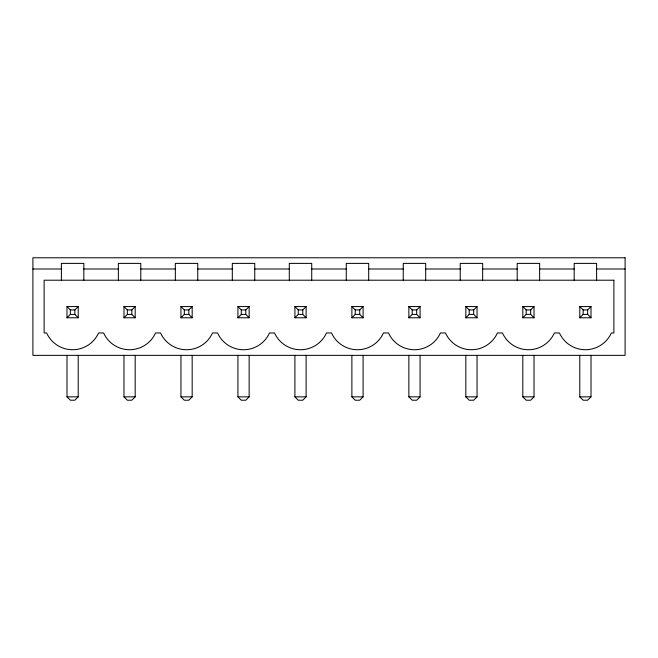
<?xml version="1.0" encoding="UTF-8"?>
<svg xmlns="http://www.w3.org/2000/svg" width="658" height="658" viewBox="0 0 658 658"><rect width="100%" height="100%" fill="white"/><g stroke="black" fill="none" stroke-linecap="round" stroke-linejoin="round"><path stroke-width="0.99" d="M66.993 317.781L70.365 314.417L74.847 314.417L78.212 317.781L66.993 317.781L66.993 306.57L78.212 306.57L78.212 317.781M66.993 306.57L70.365 309.934L74.847 309.934L78.212 306.57M123.975 317.781L127.339 314.417L127.339 309.934L123.975 306.57L135.186 306.57L135.186 317.781L123.975 317.781L123.975 306.57M127.339 309.934L131.822 309.934L135.186 306.57M78.212 355.361L78.212 396.856L74.847 400.22L70.365 400.22L66.993 396.856L66.993 355.361M180.95 317.781L184.314 314.417L188.805 314.417L192.169 317.781L180.95 317.781L180.95 306.57L192.169 306.57L192.169 317.781M180.95 306.57L184.314 309.934L188.805 309.934L192.169 306.57M135.186 355.361L135.186 396.856L131.822 400.22L127.339 400.22L123.975 396.856L123.975 355.361M237.925 317.781L241.289 314.417L241.289 309.934L237.925 306.57L249.143 306.57L249.143 317.781L237.925 317.781L237.925 306.57M241.289 309.934L245.779 309.934L249.143 306.57M192.169 355.361L192.169 396.856L188.805 400.22L184.314 400.22L180.95 396.856L180.95 355.361M294.907 317.781L298.271 314.417L298.271 309.934L294.907 306.57L306.118 306.57L306.118 317.781L294.907 317.781L294.907 306.57M298.271 309.934L302.754 309.934L306.118 306.57M249.143 355.361L249.143 396.856L245.779 400.22L241.289 400.22L237.925 396.856L237.925 355.361M351.882 317.781L355.246 314.417L355.246 309.934L351.882 306.57L363.093 306.57L363.093 317.781L351.882 317.781L351.882 306.57M355.246 309.934L359.729 309.934L363.093 306.57M306.118 355.361L306.118 396.856L302.754 400.22L298.271 400.22L294.907 396.856L294.907 355.361M408.857 317.781L412.221 314.417L416.711 314.417L420.075 317.781L420.075 306.57L408.857 306.57L408.857 317.781L420.075 317.781M408.857 306.57L412.221 309.934L416.711 309.934L420.075 306.57M363.093 355.361L363.093 396.856L359.729 400.22L355.246 400.22L351.882 396.856L351.882 355.361M465.831 317.781L469.195 314.417L473.686 314.417L477.05 317.781L477.05 306.57L465.831 306.57L465.831 317.781L477.05 317.781M465.831 306.57L469.195 309.934L473.686 309.934L477.05 306.57M420.075 355.361L420.075 396.856L416.711 400.22L412.221 400.22L408.857 396.856L408.857 355.361M522.814 317.781L526.178 314.417L530.661 314.417L534.025 317.781L522.814 317.781L522.814 306.57L534.025 306.57L534.025 317.781M522.814 306.57L526.178 309.934L530.661 309.934L534.025 306.57M477.05 355.361L477.05 396.856L473.686 400.22L469.195 400.22L465.831 396.856L465.831 355.361M579.788 317.781L583.153 314.417L583.153 309.934L579.788 306.57L591.007 306.57L591.007 317.781L579.788 317.781L579.788 306.57M583.153 309.934L587.635 309.934L591.007 306.57M534.025 355.361L534.025 396.856L530.661 400.22L526.178 400.22L522.814 396.856L522.814 355.361M591.007 355.361L591.007 396.856L587.635 400.22L583.153 400.22L579.788 396.856L579.788 355.361M32.9 268.999L61.391 268.999M83.821 268.999L118.366 268.999M140.796 268.999L175.341 268.999M197.77 268.999L232.315 268.999M254.753 268.999L289.298 268.999M311.728 268.999L346.272 268.999M368.702 268.999L403.247 268.999M425.685 268.999L460.23 268.999M482.659 268.999L517.204 268.999M539.634 268.999L574.179 268.999M596.609 268.999L625.1 268.999M127.339 314.417L131.822 314.417L135.186 317.781M241.289 314.417L245.779 314.417L249.143 317.781M298.271 314.417L302.754 314.417L306.118 317.781M355.246 314.417L359.729 314.417L363.093 317.781M583.153 314.417L587.635 314.417L591.007 317.781M66.993 396.856L78.212 396.856M123.975 396.856L135.186 396.856M180.95 396.856L192.169 396.856M237.925 396.856L249.143 396.856M294.907 396.856L306.118 396.856M351.882 396.856L363.093 396.856M408.857 396.856L420.075 396.856M465.831 396.856L477.05 396.856M522.814 396.856L534.025 396.856M579.788 396.856L591.007 396.856M596.609 280.209L596.609 263.389L574.179 263.389L574.179 280.209M587.635 309.934L587.635 314.417M539.634 280.209L539.634 263.389L517.204 263.389L517.204 280.209M530.661 309.934L530.661 314.417M526.178 309.934L526.178 314.417M482.659 280.209L482.659 263.389L460.23 263.389L460.23 280.209M473.686 309.934L473.686 314.417M469.195 309.934L469.195 314.417M425.685 280.209L425.685 263.389L403.247 263.389L403.247 280.209M416.711 309.934L416.711 314.417M412.221 309.934L412.221 314.417M368.702 280.209L368.702 263.389L346.272 263.389L346.272 280.209M359.729 309.934L359.729 314.417M311.728 280.209L311.728 263.389L289.298 263.389L289.298 280.209M302.754 309.934L302.754 314.417M254.753 280.209L254.753 263.389L232.315 263.389L232.315 280.209M245.779 309.934L245.779 314.417M197.77 280.209L197.77 263.389L175.341 263.389L175.341 280.209M188.805 309.934L188.805 314.417M184.314 309.934L184.314 314.417M140.796 280.209L140.796 263.389L118.366 263.389L118.366 280.209M131.822 309.934L131.822 314.417M83.821 280.209L83.821 263.389L61.391 263.389L61.391 280.209M74.847 309.934L74.847 314.417M70.365 309.934L70.365 314.417M625.1 257.78L32.9 257.78L32.9 355.361L625.1 355.361L625.1 257.78M613.881 280.209L44.119 280.209L44.119 332.964L46.636 332.964A28.491 28.491 0 0 0 98.577 332.964L103.61 332.964A28.491 28.491 0 0 0 155.551 332.964L160.585 332.964A28.491 28.491 0 0 0 212.526 332.964L217.559 332.964A28.491 28.491 0 0 0 269.509 332.964L274.542 332.964A28.491 28.491 0 0 0 326.483 332.964L331.517 332.964A28.491 28.491 0 0 0 383.458 332.964L388.491 332.964A28.491 28.491 0 0 0 440.441 332.964L445.474 332.964A28.491 28.491 0 0 0 497.415 332.964L502.449 332.964A28.491 28.491 0 0 0 554.39 332.964L559.423 332.964A28.491 28.491 0 0 0 611.364 332.964L613.881 332.964L613.881 280.209"/></g></svg>
